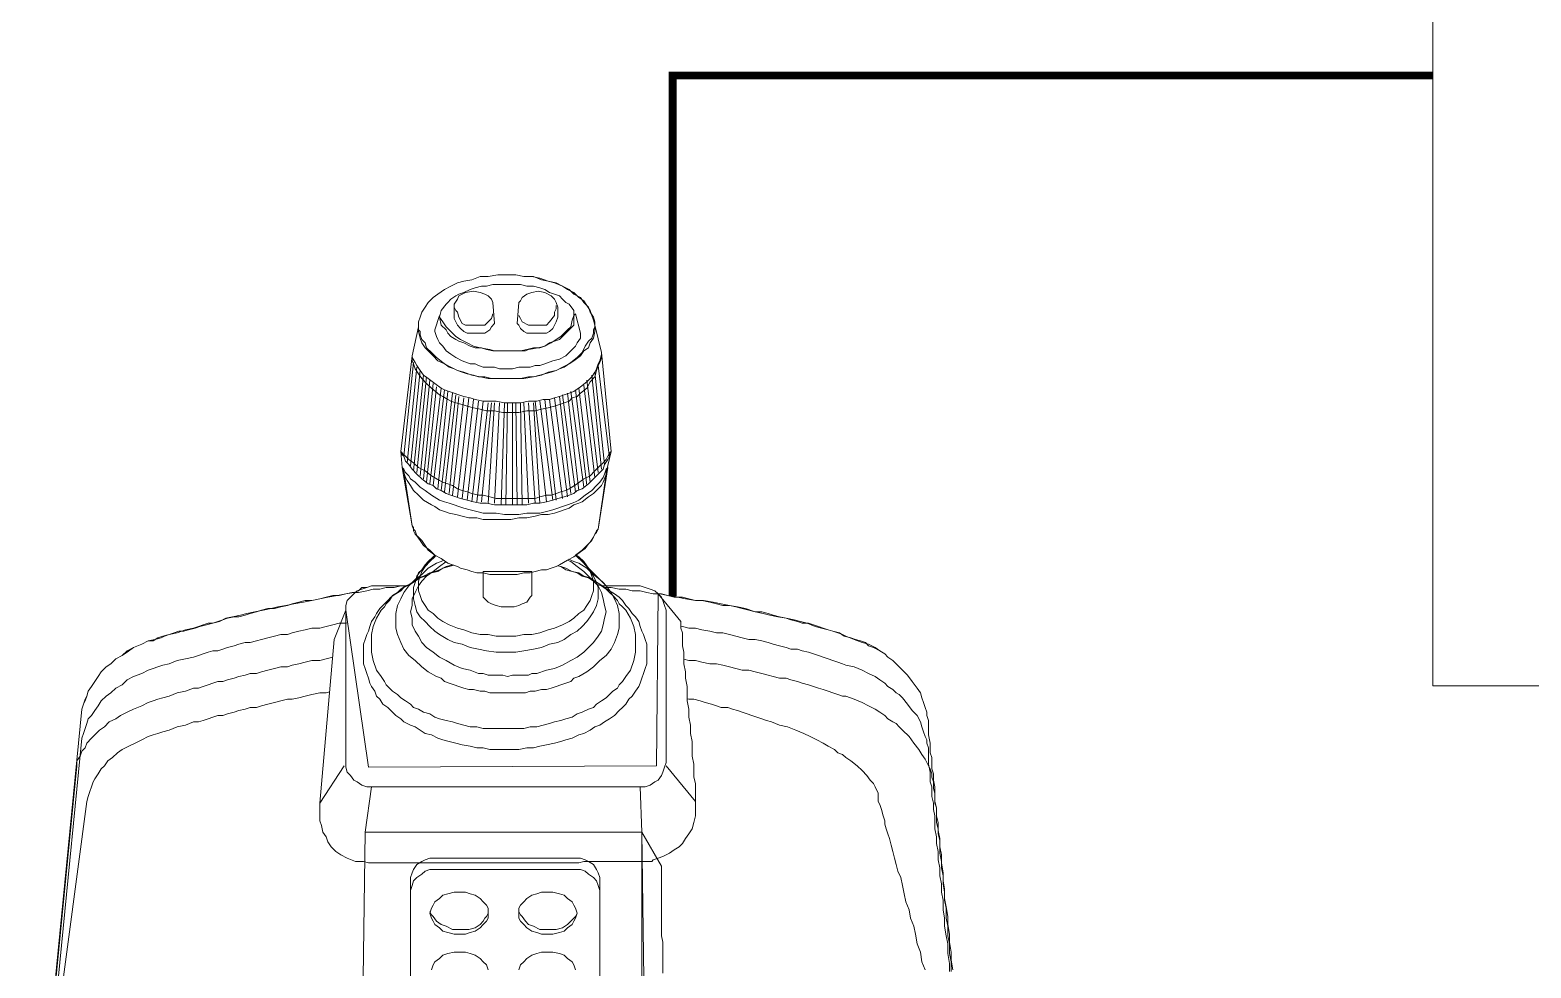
# Model space of a CAD drawing. Header units: millimetres. Extents: x 11706 to 18081, y 7308 to 12674.
# Drawn here: x 16443.6 to 16540.2, y 10621.6 to 10682 of the extents above; entities that cross this region are included whole.
import ezdxf

# ---------------------------------------------------------------- set-up
doc = ezdxf.new("R2010")
doc.units = ezdxf.units.MM
doc.linetypes.add('DASHED', pattern=[19.05, 12.7, -6.35])
doc.layers.get('0').update_dxf_attribs({"lineweight": 0})
doc.layers.add('Cable RS-232', color=134, linetype='DASHED')
doc.layers.add('COMPUTER', color=7, linetype='Continuous', lineweight=0)
doc.layers.add('Devices', color=7, linetype='Continuous', lineweight=0)

# ---------------------------------------------------------------- blocks, each defined once
blk = doc.blocks.new('SPC-2000')
at = {"layer": 'Devices', "lineweight": 0}
for points in [[(2982.69, -1142.39), (2982.48, -1141.14), (2982.48, -1140.09), (2982.27, -1138.84), (2982.27, -1137.8), (2982.06, -1136.55), (2982.06, -1135.51), (2981.85, -1134.26), (2981.64, -1133.22), (2981.64, -1131.97), (2981.44, -1130.93), (2981.44, -1129.89), (2981.23, -1128.64), (2981.23, -1127.59), (2981.02, -1126.55), (2981.02, -1125.51), (2980.81, -1124.47), (2980.81, -1123.43), (2980.6, -1122.59), (2980.6, -1121.55), (2980.39, -1120.72), (2980.39, -1119.68), (2980.39, -1118.84), (2980.19, -1118.01), (2980.19, -1117.18), (2979.98, -1116.55), (2979.98, -1115.72), (2979.98, -1115.09), (2979.77, -1114.47), (2979.77, -1113.84), (2979.77, -1113.22), (2979.56, -1112.18), (2979.56, -1111.55), (2979.56, -1110.93), (2979.56, -1110.51), (2979.56, -1110.51), (2979.56, -1110.3), (2979.35, -1109.68), (2979.35, -1109.26), (2979.14, -1108.64), (2978.94, -1108.01), (2978.73, -1107.39), (2978.52, -1106.76), (2978.1, -1106.14), (2977.48, -1105.3), (2976.85, -1104.47), (2976.23, -1103.84), (2975.81, -1103.43), (2975.39, -1103.01), (2974.98, -1102.59), (2974.35, -1102.18), (2973.94, -1101.76), (2973.31, -1101.34), (2972.48, -1100.93), (2971.85, -1100.72), (2971.44, -1100.3), (2970.81, -1100.09), (2970.19, -1099.89), (2969.56, -1099.68), (2968.73, -1099.47), (2968.1, -1099.05), (2967.27, -1098.84), (2966.64, -1098.64), (2965.81, -1098.43), (2964.98, -1098.22), (2963.94, -1097.8), (2963.1, -1097.59), (2962.27, -1097.39), (2961.23, -1097.18), (2960.19, -1096.97), (2959.14, -1096.76), (2958.31, -1096.55), (2957.27, -1096.34), (2956.02, -1095.93), (2954.98, -1095.72), (2953.94, -1095.51), (2952.89, -1095.3), (2951.85, -1095.09), (2950.6, -1094.89), (2949.56, -1094.89), (2948.31, -1094.68), (2947.27, -1094.47), (2946.02, -1094.26), (2944.98, -1094.05), (2944.77, -1094.05), (2944.77, -1094.05), (2944.77, -1094.05), (2944.35, -1093.64), (2943.73, -1093.43), (2943.1, -1093.22), (2942.48, -1093.01), (2938.1, -1093.01), (2937.69, -1092.59), (2937.27, -1092.18), (2936.64, -1091.55), (2936.23, -1091.14), (2935.81, -1090.72), (2935.19, -1089.89), (2934.56, -1089.47), (2934.14, -1089.05), (2934.98, -1088.43), (2935.6, -1087.8), (2936.02, -1087.39), (2936.44, -1086.76), (2936.64, -1086.34), (2936.85, -1086.14), (2937.06, -1085.72), (2938.1, -1078.64), (2938.1, -1078.43), (2938.73, -1075.72), (2937.48, -1063.01), (2937.48, -1063.01), (2937.48, -1063.01), (2936.64, -1059.47), (2936.64, -1059.47), (2936.44, -1058.84), (2936.23, -1058.22), (2936.02, -1057.59), (2935.6, -1056.97), (2935.19, -1056.34), (2934.56, -1055.93), (2933.94, -1055.3), (2933.1, -1054.89), (2932.48, -1054.47), (2931.44, -1054.05), (2930.6, -1053.84), (2929.56, -1053.43), (2928.52, -1053.22), (2927.48, -1053.22), (2926.44, -1053.01), (2925.19, -1053.01), (2924.14, -1053.01), (2922.89, -1053.22), (2921.85, -1053.22), (2920.81, -1053.64), (2919.77, -1053.84), (2918.94, -1054.05), (2918.1, -1054.47), (2917.27, -1054.89), (2916.44, -1055.51), (2915.81, -1055.93), (2915.19, -1056.55), (2914.77, -1057.18), (2914.35, -1057.8), (2914.14, -1058.43), (2913.94, -1059.05), (2913.94, -1059.68), (2913.1, -1063.43), (2911.64, -1075.72), (2911.85, -1077.8), (2912.06, -1078.22), (2913.1, -1085.3), (2913.31, -1085.72), (2913.52, -1085.93), (2913.73, -1086.55), (2914.14, -1087.18), (2914.56, -1087.8), (2915.39, -1088.43), (2916.02, -1089.05), (2915.6, -1089.47), (2915.19, -1089.89), (2914.77, -1090.3), (2914.35, -1090.93), (2913.94, -1091.34), (2913.73, -1091.97), (2913.1, -1092.59), (2912.48, -1093.01), (2911.64, -1093.01), (2910.81, -1093.01), (2907.89, -1093.01), (2907.27, -1093.22), (2906.64, -1093.22), (2906.23, -1093.64), (2905.6, -1093.84), (2904.56, -1094.05), (2903.52, -1094.26), (2902.27, -1094.47), (2901.23, -1094.68), (2900.19, -1094.89), (2899.14, -1095.09), (2897.89, -1095.3), (2896.85, -1095.51), (2895.81, -1095.72), (2894.98, -1095.93), (2893.94, -1096.14), (2892.89, -1096.34), (2891.85, -1096.55), (2891.02, -1096.76), (2889.98, -1096.97), (2889.14, -1097.18), (2888.31, -1097.59), (2887.48, -1097.8), (2886.64, -1098.01), (2885.81, -1098.22), (2885.19, -1098.43), (2884.35, -1098.64), (2883.73, -1098.84), (2883.1, -1098.84), (2882.48, -1099.05), (2881.85, -1099.26), (2881.23, -1099.47), (2880.81, -1099.68), (2879.98, -1099.89), (2879.14, -1100.09), (2878.31, -1100.51), (2877.27, -1100.93), (2876.44, -1101.34), (2875.81, -1101.97), (2874.98, -1102.39), (2874.35, -1103.01), (2873.73, -1103.43), (2873.1, -1104.05), (2872.69, -1104.68), (2872.27, -1105.3), (2871.85, -1105.93), (2871.44, -1106.55), (2871.23, -1107.18), (2871.02, -1107.59), (2870.81, -1108.22), (2870.6, -1108.84), (2865.39, -1162.18)], [(2936.64, -1059.68), (2936.64, -1060.3), (2936.44, -1061.14), (2936.02, -1061.76), (2935.81, -1062.39), (2935.19, -1062.8), (2934.77, -1063.43), (2933.94, -1064.05), (2933.31, -1064.47), (2932.48, -1064.89), (2931.64, -1065.3), (2930.6, -1065.51), (2929.77, -1065.93), (2928.73, -1066.14), (2927.48, -1066.34), (2926.44, -1066.34), (2925.19, -1066.34), (2924.14, -1066.34), (2922.89, -1066.34), (2921.85, -1066.14), (2920.81, -1065.93), (2919.77, -1065.51), (2918.94, -1065.3), (2918.1, -1064.89), (2917.27, -1064.47), (2916.44, -1064.05), (2915.81, -1063.43), (2915.19, -1062.8), (2914.77, -1062.39), (2914.35, -1061.76), (2914.14, -1061.14), (2913.94, -1060.3), (2913.94, -1059.68), (2913.94, -1059.05), (2914.14, -1058.43), (2914.35, -1057.8), (2914.77, -1057.18), (2915.19, -1056.55), (2915.81, -1055.93), (2916.44, -1055.51), (2917.27, -1054.89), (2918.1, -1054.47), (2918.94, -1054.05), (2919.77, -1053.84), (2920.81, -1053.64), (2921.85, -1053.22), (2922.89, -1053.22), (2924.14, -1053.01), (2925.19, -1053.01), (2926.44, -1053.01), (2927.48, -1053.22), (2928.73, -1053.22), (2929.77, -1053.64), (2930.6, -1053.84), (2931.64, -1054.05), (2932.48, -1054.47), (2933.31, -1054.89), (2933.94, -1055.51), (2934.77, -1055.93), (2935.19, -1056.55), (2935.81, -1057.18), (2936.02, -1057.8), (2936.44, -1058.43), (2936.64, -1059.05), (2936.64, -1059.68)], [(2933.94, -1058.43), (2933.94, -1059.47), (2933.31, -1060.09), (2932.89, -1060.51), (2932.48, -1060.93), (2932.06, -1061.34), (2931.44, -1061.55), (2930.81, -1061.76), (2930.19, -1062.18), (2929.56, -1062.39), (2928.73, -1062.39), (2927.89, -1062.59), (2927.06, -1062.8), (2926.23, -1062.8), (2925.39, -1062.8), (2924.56, -1062.8), (2923.52, -1062.8), (2922.69, -1062.59), (2922.06, -1062.39), (2921.23, -1062.39), (2920.6, -1062.18), (2919.77, -1061.76), (2919.14, -1061.55), (2918.73, -1061.34), (2918.1, -1060.93), (2917.69, -1060.51), (2917.48, -1060.09), (2916.85, -1059.47), (2916.64, -1058.43), (2916.85, -1057.59), (2917.48, -1056.76), (2917.69, -1056.55), (2918.1, -1056.14), (2918.73, -1055.72), (2919.14, -1055.51), (2919.77, -1055.3), (2920.6, -1054.89), (2921.23, -1054.68), (2922.06, -1054.47), (2922.69, -1054.47), (2923.52, -1054.26), (2924.56, -1054.26), (2925.39, -1054.26), (2926.23, -1054.26), (2927.06, -1054.26), (2927.89, -1054.47), (2928.73, -1054.47), (2929.56, -1054.68), (2930.19, -1054.89), (2930.81, -1055.3), (2931.44, -1055.51), (2932.06, -1055.72), (2932.48, -1056.14), (2932.89, -1056.55), (2933.31, -1056.76), (2933.94, -1057.59), (2933.94, -1058.43)], [(2923.52, -1056.55), (2923.73, -1059.26), (2923.73, -1059.26), (2923.31, -1059.68), (2923.1, -1060.09), (2922.48, -1060.51), (2921.85, -1060.51), (2921.02, -1060.51), (2920.19, -1060.51), (2919.77, -1060.3), (2919.35, -1059.89), (2918.94, -1059.47), (2918.73, -1059.05), (2918.52, -1058.64), (2918.52, -1058.01), (2918.52, -1057.39), (2918.52, -1056.76), (2918.94, -1056.14), (2919.14, -1055.72), (2919.98, -1055.3), (2921.02, -1055.09), (2921.85, -1055.3), (2922.48, -1055.51), (2922.89, -1055.72), (2923.31, -1056.14), (2923.52, -1056.55)], [(2926.85, -1056.55), (2926.64, -1059.26), (2926.85, -1059.47), (2927.06, -1059.89), (2927.48, -1060.3), (2927.89, -1060.51), (2928.73, -1060.51), (2929.56, -1060.51), (2930.39, -1060.51), (2930.81, -1060.3), (2931.23, -1059.89), (2931.44, -1059.47), (2931.64, -1059.05), (2931.85, -1058.43), (2931.85, -1057.8), (2931.85, -1057.18), (2931.64, -1056.55), (2931.44, -1056.14), (2931.02, -1055.72), (2930.19, -1055.3), (2929.35, -1055.09), (2928.52, -1055.3), (2927.89, -1055.51), (2927.27, -1055.93), (2927.06, -1056.34), (2926.85, -1056.55)], [(2916.64, -1058.22), (2916.02, -1060.09), (2916.02, -1060.3), (2916.23, -1060.93), (2916.44, -1061.34), (2916.64, -1061.76), (2917.06, -1062.18), (2917.48, -1062.8), (2918.1, -1063.22), (2918.73, -1063.64), (2919.56, -1064.05), (2920.6, -1064.47), (2921.23, -1064.47), (2921.64, -1064.68), (2922.27, -1064.89), (2922.89, -1064.89), (2923.73, -1064.89), (2924.35, -1065.09), (2925.19, -1065.09), (2926.02, -1065.09), (2926.85, -1064.89), (2927.69, -1064.89), (2928.31, -1064.89), (2928.94, -1064.68), (2929.56, -1064.68), (2930.19, -1064.47), (2931.23, -1064.05), (2932.06, -1063.84), (2932.89, -1063.43), (2933.31, -1063.01), (2933.73, -1062.59), (2934.14, -1062.18), (2934.35, -1061.76), (2934.77, -1061.14), (2934.77, -1060.72), (2934.77, -1060.51), (2934.14, -1058.01), (2933.94, -1058.22), (2933.73, -1058.84), (2933.52, -1059.68), (2933.1, -1060.09), (2932.69, -1060.51), (2932.27, -1060.93), (2931.64, -1061.34), (2931.02, -1061.76), (2930.19, -1062.18), (2929.35, -1062.39), (2928.1, -1062.59), (2927.69, -1062.8), (2927.06, -1062.8), (2926.23, -1062.8), (2925.6, -1062.8), (2924.98, -1062.8), (2924.35, -1062.8), (2923.73, -1062.8), (2923.1, -1062.59), (2921.85, -1062.39), (2921.02, -1062.18), (2920.19, -1061.76), (2919.35, -1061.34), (2918.73, -1060.93), (2918.31, -1060.51), (2917.89, -1060.09), (2917.48, -1059.68), (2917.06, -1059.05), (2916.64, -1058.43), (2916.64, -1058.22)], [(2918.52, -1057.18), (2918.73, -1057.59), (2918.94, -1057.8), (2919.14, -1058.43), (2919.56, -1059.26), (2919.98, -1059.47), (2920.6, -1059.47), (2921.64, -1059.47), (2922.48, -1059.47), (2923.1, -1058.84), (2923.31, -1058.64), (2923.52, -1058.01)], [(2931.64, -1056.97), (2931.64, -1057.39), (2931.44, -1057.8), (2931.44, -1058.22), (2930.81, -1059.05), (2930.39, -1059.47), (2929.98, -1059.47), (2928.94, -1059.47), (2928.1, -1059.47), (2927.27, -1059.05), (2927.06, -1058.64), (2926.85, -1058.22)], [(2913.94, -1059.68), (2913.1, -1063.43), (2913.1, -1063.64), (2913.1, -1064.05), (2913.31, -1064.47), (2913.52, -1065.09), (2913.94, -1065.72), (2914.35, -1066.34), (2914.98, -1066.97), (2915.6, -1067.59), (2916.64, -1068.43), (2917.06, -1068.64), (2917.69, -1069.05), (2918.1, -1069.26), (2918.73, -1069.47), (2919.56, -1069.68), (2920.19, -1069.89), (2921.02, -1070.09), (2921.85, -1070.3), (2922.69, -1070.51), (2923.73, -1070.51), (2924.77, -1070.72), (2925.81, -1070.72), (2926.85, -1070.72), (2927.89, -1070.51), (2928.94, -1070.51), (2929.77, -1070.3), (2930.6, -1070.09), (2931.44, -1069.89), (2932.06, -1069.68), (2932.69, -1069.47), (2933.31, -1069.26), (2933.73, -1068.84), (2934.35, -1068.64), (2934.77, -1068.22), (2935.6, -1067.59), (2936.02, -1066.76), (2936.64, -1066.14), (2936.85, -1065.3), (2937.06, -1064.68), (2937.27, -1064.26), (2937.48, -1063.64), (2937.48, -1063.22), (2937.48, -1063.01), (2936.64, -1059.47), (2936.64, -1059.68), (2936.44, -1060.09), (2936.44, -1060.51), (2936.23, -1061.14), (2935.81, -1061.55), (2935.39, -1062.18), (2934.98, -1063.01), (2934.35, -1063.64), (2933.52, -1064.26), (2932.69, -1064.89), (2932.06, -1065.09), (2931.64, -1065.3), (2931.02, -1065.51), (2930.19, -1065.72), (2929.56, -1065.93), (2928.73, -1066.14), (2928.1, -1066.14), (2927.06, -1066.34), (2926.23, -1066.34), (2925.19, -1066.34), (2924.35, -1066.34), (2923.31, -1066.34), (2922.48, -1066.14), (2921.64, -1066.14), (2921.02, -1065.93), (2920.19, -1065.72), (2919.56, -1065.51), (2918.94, -1065.3), (2918.52, -1065.09), (2917.89, -1064.89), (2917.06, -1064.26), (2916.23, -1063.64), (2915.6, -1063.01), (2914.98, -1062.39), (2914.77, -1061.76), (2914.35, -1061.34), (2914.14, -1060.72), (2914.14, -1060.3), (2913.94, -1060.09), (2913.94, -1059.68)], [(2913.1, -1063.43), (2911.64, -1075.72), (2911.85, -1076.14), (2912.06, -1076.34), (2912.27, -1076.97), (2912.69, -1077.39), (2913.1, -1078.01), (2913.73, -1078.64), (2914.35, -1079.26), (2915.19, -1079.89), (2915.81, -1080.09), (2916.23, -1080.51), (2916.85, -1080.72), (2917.48, -1081.14), (2918.1, -1081.34), (2918.73, -1081.55), (2919.35, -1081.76), (2920.19, -1081.97), (2921.02, -1082.18), (2921.85, -1082.39), (2922.69, -1082.39), (2923.73, -1082.59), (2924.77, -1082.59), (2925.81, -1082.59), (2926.85, -1082.59), (2927.89, -1082.59), (2928.73, -1082.39), (2929.56, -1082.39), (2930.39, -1082.18), (2931.23, -1081.97), (2931.85, -1081.76), (2932.69, -1081.55), (2933.31, -1081.34), (2933.94, -1081.14), (2934.35, -1080.72), (2934.98, -1080.51), (2935.81, -1079.89), (2936.44, -1079.26), (2937.06, -1078.64), (2937.69, -1078.01), (2937.89, -1077.39), (2938.31, -1076.76), (2938.52, -1076.34), (2938.52, -1075.93), (2938.73, -1075.72), (2937.48, -1063.01), (2937.48, -1063.22), (2937.27, -1064.05), (2937.06, -1064.47), (2936.85, -1065.09), (2936.64, -1065.51), (2936.23, -1066.14), (2935.6, -1066.76), (2934.77, -1067.39), (2933.94, -1068.01), (2933.31, -1068.22), (2932.69, -1068.43), (2932.06, -1068.64), (2931.44, -1068.84), (2930.81, -1069.05), (2929.98, -1069.05), (2929.14, -1069.26), (2928.1, -1069.26), (2927.06, -1069.47), (2926.02, -1069.47), (2924.98, -1069.47), (2923.94, -1069.26), (2923.1, -1069.26), (2922.27, -1069.26), (2921.23, -1069.05), (2920.6, -1068.84), (2919.77, -1068.64), (2919.14, -1068.43), (2918.52, -1068.22), (2917.89, -1068.01), (2917.27, -1067.8), (2916.85, -1067.59), (2916.02, -1066.97), (2915.19, -1066.34), (2914.56, -1065.93), (2914.14, -1065.3), (2913.73, -1064.68), (2913.52, -1064.26), (2913.1, -1063.64), (2913.1, -1063.43)], [(2913.31, -1064.26), (2912.06, -1076.34)], [(2913.73, -1064.89), (2912.48, -1077.18)], [(2914.14, -1065.3), (2912.89, -1077.59)], [(2914.56, -1065.93), (2913.31, -1078.22)], [(2914.98, -1066.14), (2913.73, -1078.43)], [(2936.23, -1065.93), (2937.48, -1078.01)], [(2936.64, -1065.51), (2937.89, -1077.39)], [(2937.06, -1064.68), (2938.52, -1076.55)], [(2915.39, -1066.55), (2914.14, -1078.84)], [(2915.81, -1066.97), (2914.56, -1079.26)], [(2916.23, -1067.39), (2914.98, -1079.68)], [(2916.85, -1067.59), (2915.39, -1079.89)], [(2917.27, -1067.8), (2915.81, -1080.09)], [(2917.69, -1068.01), (2916.44, -1080.51)], [(2933.52, -1068.01), (2935.19, -1080.3)], [(2934.14, -1067.8), (2935.6, -1080.09)], [(2934.56, -1067.59), (2936.02, -1079.68)], [(2935.19, -1067.18), (2936.64, -1079.05)], [(2935.6, -1066.55), (2937.06, -1078.43)], [(2918.31, -1068.22), (2916.85, -1080.72)], [(2918.73, -1068.43), (2917.27, -1080.93)], [(2919.14, -1068.64), (2917.89, -1081.14)], [(2919.77, -1068.84), (2918.31, -1081.34)], [(2920.39, -1068.84), (2918.94, -1081.55)], [(2921.02, -1069.05), (2919.56, -1081.76)], [(2921.64, -1069.26), (2920.19, -1081.97)], [(2922.27, -1069.26), (2920.81, -1082.18)], [(2922.89, -1069.47), (2921.44, -1082.18)], [(2923.31, -1069.47), (2922.06, -1082.18)], [(2923.73, -1069.47), (2922.89, -1082.39)], [(2924.35, -1069.47), (2923.73, -1082.39)], [(2924.98, -1069.47), (2924.56, -1082.59)], [(2925.39, -1069.47), (2925.19, -1082.59)], [(2926.02, -1069.47), (2926.02, -1082.59)], [(2926.44, -1069.47), (2926.64, -1082.59)], [(2927.06, -1069.47), (2927.27, -1082.59)], [(2927.48, -1069.47), (2928.1, -1082.39)], [(2928.1, -1069.47), (2928.94, -1082.39)], [(2928.73, -1069.47), (2929.56, -1082.39)], [(2928.94, -1069.26), (2930.39, -1082.18)], [(2929.56, -1069.26), (2931.23, -1081.97)], [(2930.19, -1069.05), (2931.64, -1081.97)], [(2930.81, -1069.05), (2932.48, -1081.76)], [(2931.44, -1068.84), (2933.1, -1081.55)], [(2932.06, -1068.64), (2933.52, -1081.14)], [(2932.48, -1068.43), (2934.14, -1080.93)], [(2933.1, -1068.22), (2934.56, -1080.72)], [(2911.64, -1075.72), (2911.85, -1077.8), (2912.06, -1078.22), (2912.06, -1078.43), (2912.27, -1079.05), (2912.48, -1079.47), (2912.89, -1080.09), (2913.31, -1080.72), (2913.94, -1081.34), (2914.56, -1081.97), (2915.6, -1082.59), (2916.02, -1082.8), (2916.64, -1083.22), (2917.27, -1083.43), (2917.89, -1083.64), (2918.73, -1083.84), (2919.56, -1084.05), (2920.39, -1084.26), (2921.44, -1084.26), (2922.27, -1084.47), (2923.31, -1084.47), (2924.56, -1084.47), (2925.19, -1084.47), (2925.81, -1084.47), (2926.85, -1084.26), (2927.89, -1084.26), (2928.94, -1084.05), (2929.77, -1083.84), (2930.6, -1083.84), (2931.44, -1083.64), (2932.06, -1083.43), (2932.69, -1083.22), (2933.31, -1083.01), (2933.94, -1082.59), (2934.56, -1082.39), (2934.98, -1082.18), (2935.81, -1081.55), (2936.44, -1081.14), (2937.06, -1080.51), (2937.48, -1080.09), (2937.69, -1079.68), (2937.89, -1079.26), (2938.1, -1078.64), (2938.1, -1078.43), (2938.73, -1075.72), (2938.52, -1075.93), (2938.31, -1076.34), (2938.1, -1076.76), (2937.69, -1077.18), (2937.27, -1077.59), (2936.64, -1078.22), (2936.02, -1078.84), (2935.19, -1079.26), (2934.35, -1079.89), (2933.31, -1080.51), (2932.89, -1080.72), (2932.27, -1080.93), (2931.64, -1081.14), (2931.02, -1081.34), (2930.39, -1081.34), (2929.56, -1081.55), (2928.94, -1081.76), (2928.1, -1081.76), (2927.27, -1081.76), (2926.44, -1081.76), (2925.6, -1081.76), (2924.77, -1081.76), (2923.94, -1081.76), (2923.1, -1081.55), (2922.27, -1081.34), (2921.64, -1081.34), (2920.81, -1081.14), (2920.19, -1080.93), (2919.56, -1080.72), (2918.94, -1080.51), (2918.31, -1080.09), (2917.69, -1079.89), (2917.06, -1079.68), (2916.64, -1079.47), (2915.6, -1078.84), (2914.77, -1078.22), (2913.94, -1077.8), (2913.31, -1077.18), (2912.69, -1076.76), (2912.27, -1076.34), (2912.06, -1076.14), (2911.64, -1075.72)], [(2911.85, -1077.8), (2913.1, -1085.3), (2913.31, -1085.51), (2913.31, -1085.93), (2913.52, -1086.34), (2913.94, -1086.76), (2914.35, -1087.18), (2914.77, -1087.8), (2915.19, -1088.43), (2916.02, -1089.05), (2916.85, -1089.47), (2917.69, -1090.09), (2918.31, -1090.3), (2918.94, -1090.51), (2919.35, -1090.72), (2920.19, -1090.93), (2920.81, -1091.14), (2921.44, -1091.34), (2922.27, -1091.34), (2923.1, -1091.55), (2923.94, -1091.55), (2924.77, -1091.55), (2925.81, -1091.55), (2926.64, -1091.55), (2927.48, -1091.34), (2928.31, -1091.34), (2928.94, -1091.14), (2929.77, -1090.93), (2930.39, -1090.93), (2931.02, -1090.72), (2931.64, -1090.51), (2932.06, -1090.3), (2933.1, -1089.68), (2933.94, -1089.26), (2934.77, -1088.64), (2935.39, -1088.22), (2935.81, -1087.59), (2936.23, -1087.18), (2936.44, -1086.76), (2936.85, -1085.93), (2937.06, -1085.72), (2938.31, -1077.8), (2938.1, -1078.01), (2937.89, -1078.64), (2937.69, -1079.05), (2937.27, -1079.68), (2936.85, -1080.09), (2936.23, -1080.72), (2935.39, -1081.34), (2934.56, -1081.97), (2934.14, -1082.18), (2933.73, -1082.39), (2933.1, -1082.59), (2932.48, -1082.8), (2931.85, -1083.01), (2931.23, -1083.22), (2930.39, -1083.43), (2929.56, -1083.64), (2928.73, -1083.64), (2927.89, -1083.64), (2926.85, -1083.84), (2926.02, -1083.84), (2924.98, -1083.84), (2923.94, -1083.64), (2923.1, -1083.64), (2922.27, -1083.64), (2921.44, -1083.43), (2920.6, -1083.22), (2919.77, -1083.01), (2919.14, -1082.8), (2918.52, -1082.59), (2917.89, -1082.39), (2917.27, -1082.18), (2916.64, -1081.97), (2915.6, -1081.34), (2914.77, -1080.72), (2914.14, -1080.3), (2913.52, -1079.68), (2912.89, -1079.26), (2912.69, -1078.84), (2912.27, -1078.43), (2912.06, -1078.01), (2911.85, -1077.8)], [(2937.06, -1094.05), (2937.06, -1094.68), (2936.85, -1095.51), (2936.44, -1096.34), (2936.02, -1096.97), (2935.6, -1097.59), (2934.98, -1098.22), (2934.35, -1098.84), (2933.52, -1099.26), (2932.69, -1099.89), (2931.85, -1100.3), (2930.81, -1100.51), (2929.77, -1100.93), (2928.73, -1101.14), (2927.48, -1101.34), (2926.44, -1101.55), (2925.19, -1101.55), (2923.94, -1101.55), (2922.69, -1101.34), (2921.64, -1101.14), (2920.6, -1100.93), (2919.56, -1100.51), (2918.52, -1100.3), (2917.69, -1099.89), (2916.64, -1099.26), (2916.02, -1098.84), (2915.39, -1098.22), (2914.77, -1097.59), (2914.14, -1096.97), (2913.73, -1096.34), (2913.52, -1095.51), (2913.31, -1094.68), (2913.31, -1094.05), (2913.31, -1093.22), (2913.52, -1092.59), (2913.73, -1091.76), (2914.14, -1091.14), (2914.77, -1090.51), (2915.39, -1089.89), (2916.02, -1089.26), (2916.16, -1089.12)], [(2936.44, -1093.01), (2936.44, -1093.64), (2936.23, -1094.26), (2936.02, -1094.89), (2935.6, -1095.51), (2935.19, -1096.14), (2934.56, -1096.55), (2933.94, -1097.18), (2933.31, -1097.59), (2932.48, -1098.01), (2931.44, -1098.43), (2930.6, -1098.64), (2929.56, -1099.05), (2928.52, -1099.26), (2927.48, -1099.26), (2926.44, -1099.47), (2925.19, -1099.47), (2923.94, -1099.47), (2922.89, -1099.26), (2921.85, -1099.26), (2920.81, -1099.05), (2919.77, -1098.64), (2918.94, -1098.43), (2917.89, -1098.01), (2917.06, -1097.59), (2916.44, -1097.18), (2915.81, -1096.55), (2915.19, -1096.14), (2914.77, -1095.51), (2914.35, -1094.89), (2914.14, -1094.26), (2913.94, -1093.64), (2913.94, -1093.01), (2913.94, -1092.39), (2914.14, -1091.76), (2914.35, -1091.14), (2914.77, -1090.51), (2915.19, -1089.89), (2915.81, -1089.26), (2916.08, -1089.08)], [(2934.14, -1089.1), (2934.35, -1089.26), (2934.98, -1089.89), (2935.6, -1090.51), (2936.02, -1091.14), (2936.44, -1091.76), (2936.85, -1092.59), (2937.06, -1093.22), (2937.06, -1094.05)], [(2934.23, -1089.04), (2934.56, -1089.26), (2935.19, -1089.89), (2935.6, -1090.51), (2936.02, -1091.14), (2936.23, -1091.76), (2936.44, -1092.39), (2936.44, -1093.01)], [(2943.31, -1101.76), (2943.31, -1102.39), (2943.31, -1103.01), (2943.1, -1103.64), (2942.89, -1104.26), (2942.69, -1104.89), (2942.48, -1105.51), (2942.27, -1105.93), (2941.85, -1106.55), (2941.44, -1107.18), (2941.02, -1107.59), (2940.6, -1108.22), (2940.19, -1108.64), (2939.77, -1109.05), (2939.14, -1109.68), (2938.52, -1110.09), (2937.89, -1110.51), (2937.27, -1110.93), (2936.64, -1111.14), (2936.02, -1111.55), (2935.19, -1111.97), (2934.56, -1112.18), (2933.73, -1112.59), (2932.89, -1112.8), (2932.27, -1113.01), (2931.44, -1113.22), (2930.39, -1113.43), (2929.56, -1113.64), (2928.73, -1113.84), (2927.89, -1113.84), (2926.85, -1114.05), (2926.02, -1114.05), (2924.98, -1114.05), (2924.14, -1114.05), (2923.1, -1114.05), (2922.27, -1113.84), (2921.44, -1113.84), (2920.6, -1113.64), (2919.56, -1113.43), (2918.73, -1113.22), (2917.89, -1113.01), (2917.06, -1112.8), (2916.44, -1112.59), (2915.6, -1112.18), (2914.77, -1111.97), (2914.14, -1111.55), (2913.52, -1111.14), (2912.89, -1110.93), (2912.06, -1110.51), (2911.64, -1110.09), (2911.02, -1109.68), (2910.39, -1109.05), (2909.98, -1108.64), (2909.35, -1108.22), (2908.94, -1107.59), (2908.52, -1107.18), (2908.31, -1106.55), (2907.89, -1105.93), (2907.69, -1105.51), (2907.48, -1104.89), (2907.27, -1104.26), (2907.06, -1103.64), (2906.85, -1103.01), (2906.85, -1102.39), (2906.85, -1101.76), (2906.85, -1101.14), (2906.85, -1100.51), (2907.06, -1099.89), (2907.27, -1099.26), (2907.48, -1098.84), (2907.69, -1098.22), (2907.89, -1097.59), (2908.31, -1096.97), (2908.52, -1096.55), (2908.94, -1095.93), (2909.35, -1095.51), (2909.98, -1094.89), (2910.39, -1094.47), (2911.02, -1094.05), (2911.64, -1093.64), (2912.06, -1093.22), (2912.89, -1092.8), (2913.52, -1092.39), (2914.14, -1091.97), (2914.77, -1091.76), (2915.6, -1091.34), (2916.44, -1091.14), (2917.06, -1090.72), (2917.89, -1090.51), (2918.49, -1090.36)], [(2941.85, -1100.51), (2941.85, -1101.55), (2941.64, -1102.59), (2941.23, -1103.84), (2940.6, -1104.68), (2940.19, -1105.3), (2939.77, -1105.72), (2939.56, -1106.14), (2938.94, -1106.55), (2938.52, -1106.97), (2938.1, -1107.39), (2937.48, -1107.8), (2936.85, -1108.22), (2936.44, -1108.64), (2935.81, -1108.84), (2934.98, -1109.26), (2934.35, -1109.47), (2933.73, -1109.89), (2932.89, -1110.09), (2932.27, -1110.3), (2931.44, -1110.51), (2930.81, -1110.72), (2929.98, -1110.93), (2929.14, -1111.14), (2928.31, -1111.14), (2927.48, -1111.34), (2926.64, -1111.34), (2925.81, -1111.34), (2924.77, -1111.34), (2923.94, -1111.34), (2923.1, -1111.34), (2922.27, -1111.34), (2921.44, -1111.14), (2920.6, -1111.14), (2919.77, -1110.93), (2918.94, -1110.72), (2918.31, -1110.51), (2917.48, -1110.3), (2916.64, -1110.09), (2916.02, -1109.89), (2915.39, -1109.47), (2914.56, -1109.26), (2913.94, -1108.84), (2913.31, -1108.64), (2912.89, -1108.22), (2912.27, -1107.8), (2911.64, -1107.39), (2911.23, -1106.97), (2910.6, -1106.55), (2910.19, -1106.14), (2909.77, -1105.72), (2909.56, -1105.3), (2909.14, -1104.68), (2908.52, -1103.84), (2908.1, -1102.59), (2907.89, -1101.55), (2907.89, -1100.51), (2907.89, -1099.26), (2908.1, -1098.22), (2908.52, -1097.18), (2909.14, -1096.14), (2909.56, -1095.72), (2909.77, -1095.3), (2910.19, -1094.89), (2910.6, -1094.26), (2911.23, -1093.84), (2911.64, -1093.43), (2912.27, -1093.01), (2912.89, -1092.8), (2913.31, -1092.39), (2913.94, -1091.97), (2914.56, -1091.76), (2915.39, -1091.34), (2916.02, -1091.14), (2916.64, -1090.93), (2917.48, -1090.51), (2918.31, -1090.3)], [(2939.77, -1097.39), (2939.77, -1098.43), (2939.56, -1099.26), (2939.14, -1100.3), (2938.73, -1101.14), (2938.1, -1101.97), (2937.27, -1102.59), (2936.44, -1103.43), (2935.6, -1104.05), (2934.56, -1104.68), (2933.94, -1104.89), (2933.52, -1105.3), (2932.89, -1105.51), (2932.27, -1105.72), (2931.64, -1105.93), (2931.02, -1106.14), (2930.39, -1106.34), (2929.77, -1106.34), (2928.94, -1106.55), (2928.31, -1106.55), (2927.69, -1106.76), (2926.85, -1106.76), (2926.23, -1106.76), (2925.39, -1106.76), (2924.56, -1106.76), (2923.94, -1106.76), (2923.1, -1106.76), (2922.48, -1106.55), (2921.85, -1106.55), (2921.02, -1106.34), (2920.39, -1106.34), (2919.77, -1106.14), (2919.14, -1105.93), (2918.52, -1105.72), (2917.89, -1105.51), (2917.27, -1105.3), (2916.85, -1104.89), (2916.23, -1104.68), (2915.19, -1104.05), (2914.35, -1103.43), (2913.52, -1102.59), (2912.69, -1101.97), (2912.06, -1101.14), (2911.64, -1100.3), (2911.23, -1099.26), (2911.02, -1098.43), (2911.02, -1097.39), (2911.02, -1096.55), (2911.23, -1095.51), (2911.64, -1094.68), (2912.06, -1093.84), (2912.69, -1093.01), (2913.52, -1092.18), (2914.35, -1091.55), (2915.19, -1090.72), (2916.23, -1090.09), (2916.85, -1089.89), (2917.19, -1089.72)], [(2938.1, -1096.34), (2937.89, -1097.18), (2937.69, -1098.01), (2937.48, -1098.84), (2937.06, -1099.47), (2936.44, -1100.3), (2935.81, -1100.93), (2935.19, -1101.55), (2934.35, -1102.18), (2933.52, -1102.59), (2932.48, -1103.22), (2931.44, -1103.64), (2930.39, -1103.84), (2929.14, -1104.26), (2928.52, -1104.26), (2928.1, -1104.47), (2927.48, -1104.47), (2926.85, -1104.47), (2926.02, -1104.47), (2925.39, -1104.68), (2924.77, -1104.47), (2924.14, -1104.47), (2923.52, -1104.47), (2922.89, -1104.47), (2922.27, -1104.26), (2921.64, -1104.26), (2920.6, -1103.84), (2919.56, -1103.64), (2918.52, -1103.22), (2917.48, -1102.59), (2916.64, -1102.18), (2915.81, -1101.55), (2914.98, -1100.93), (2914.35, -1100.3), (2913.94, -1099.47), (2913.52, -1098.84), (2913.1, -1098.01), (2913.1, -1097.18), (2912.89, -1096.34), (2913.1, -1095.51), (2913.1, -1094.68), (2913.52, -1093.84), (2913.94, -1093.01), (2914.35, -1092.39), (2914.98, -1091.76), (2915.81, -1091.14), (2916.64, -1090.51), (2917.44, -1089.91)], [(2922.27, -1091.14), (2922.27, -1094.26), (2922.27, -1094.47), (2922.89, -1095.09), (2923.31, -1095.3), (2923.94, -1095.51), (2924.56, -1095.72), (2925.39, -1095.72), (2926.23, -1095.72), (2926.85, -1095.51), (2927.27, -1095.3), (2927.89, -1095.09), (2928.31, -1094.47), (2928.52, -1094.26), (2928.52, -1091.14), (2922.27, -1091.14)], [(2931.85, -1090.41), (2932.27, -1090.51), (2932.89, -1090.72), (2933.73, -1091.14), (2934.56, -1091.34), (2935.19, -1091.76), (2936.02, -1091.97), (2936.64, -1092.39), (2937.27, -1092.8), (2937.89, -1093.22), (2938.52, -1093.64), (2939.14, -1094.05), (2939.77, -1094.47), (2940.19, -1094.89), (2940.6, -1095.51), (2941.02, -1095.93), (2941.44, -1096.55), (2941.85, -1096.97), (2942.27, -1097.59), (2942.48, -1098.22), (2942.69, -1098.84), (2942.89, -1099.26), (2943.1, -1099.89), (2943.31, -1100.51), (2943.31, -1101.14), (2943.31, -1101.76)], [(2931.85, -1090.41), (2932.27, -1090.51), (2932.89, -1090.93), (2933.73, -1091.14), (2934.35, -1091.34), (2934.98, -1091.76), (2935.81, -1091.97), (2936.44, -1092.39), (2936.85, -1092.8), (2937.48, -1093.01), (2938.1, -1093.43), (2938.52, -1093.84), (2938.94, -1094.26), (2939.56, -1094.89), (2939.77, -1095.3), (2940.19, -1095.72), (2940.6, -1096.14), (2941.23, -1097.18), (2941.64, -1098.22), (2941.85, -1099.26), (2941.85, -1100.51)], [(2933.06, -1089.7), (2933.52, -1089.89), (2934.35, -1090.51), (2935.19, -1091.14), (2935.81, -1091.76), (2936.44, -1092.39), (2937.06, -1093.01), (2937.48, -1093.84), (2937.69, -1094.68), (2937.89, -1095.51), (2938.1, -1096.34)], [(2933.27, -1089.59), (2933.52, -1089.68), (2933.94, -1089.89), (2934.56, -1090.09), (2935.6, -1090.72), (2936.44, -1091.55), (2937.27, -1092.18), (2938.1, -1093.01), (2938.73, -1093.84), (2939.14, -1094.68), (2939.56, -1095.51), (2939.77, -1096.55), (2939.77, -1097.39)], [(2870.6, -1108.84), (2865.39, -1162.18)], [(2982.69, -1142.39), (2982.48, -1141.14), (2982.48, -1140.09), (2982.27, -1138.84), (2982.27, -1137.8), (2982.06, -1136.55), (2982.06, -1135.51), (2981.85, -1134.26), (2981.64, -1133.22), (2981.64, -1131.97), (2981.44, -1130.93), (2981.44, -1129.89), (2981.23, -1128.64), (2981.23, -1127.59), (2981.02, -1126.55), (2981.02, -1125.51), (2980.81, -1124.47), (2980.81, -1123.43), (2980.6, -1122.59), (2980.6, -1121.55), (2980.39, -1120.72), (2980.39, -1119.68), (2980.39, -1118.84), (2980.19, -1118.01), (2980.19, -1117.18), (2979.98, -1116.55), (2979.98, -1115.72), (2979.98, -1115.09), (2979.77, -1114.47), (2979.77, -1113.84), (2979.77, -1113.22), (2979.56, -1112.18), (2979.56, -1111.55), (2979.56, -1110.93), (2979.56, -1110.51), (2979.56, -1110.51), (2979.56, -1110.3), (2979.35, -1109.68), (2979.35, -1109.26), (2979.14, -1108.64), (2978.94, -1108.01), (2978.73, -1107.39), (2978.52, -1106.76), (2978.1, -1106.14), (2977.48, -1105.3), (2976.85, -1104.47), (2976.23, -1103.84), (2975.81, -1103.43), (2975.39, -1103.01), (2974.98, -1102.59), (2974.35, -1102.18), (2973.94, -1101.76), (2973.31, -1101.34), (2972.69, -1100.93), (2971.85, -1100.51), (2971.02, -1100.3), (2969.98, -1099.89), (2968.94, -1099.47), (2968.52, -1099.26), (2967.89, -1099.05), (2967.27, -1098.84), (2966.64, -1098.64), (2966.02, -1098.43), (2965.39, -1098.22), (2964.77, -1098.01), (2964.14, -1097.8), (2963.31, -1097.8), (2962.69, -1097.59), (2961.85, -1097.39), (2961.23, -1097.18), (2960.39, -1096.97), (2959.56, -1096.76), (2958.94, -1096.55), (2958.1, -1096.34), (2957.27, -1096.34), (2956.44, -1096.14), (2955.6, -1095.93), (2954.77, -1095.72), (2953.94, -1095.51), (2953.1, -1095.51), (2952.27, -1095.3), (2951.44, -1095.09), (2950.39, -1094.89), (2949.56, -1094.89), (2948.73, -1094.68), (2947.89, -1094.47), (2946.85, -1094.47), (2946.02, -1094.26), (2945.19, -1094.05), (2944.14, -1094.05), (2943.31, -1093.84), (2942.48, -1093.64), (2941.44, -1093.64), (2940.6, -1093.43), (2939.77, -1093.43), (2938.73, -1093.22), (2937.89, -1093.22), (2937.73, -1093.18)], [(2912.27, -1093.01), (2911.64, -1093.01), (2910.81, -1093.22), (2909.77, -1093.22), (2908.94, -1093.43), (2908.1, -1093.43), (2907.27, -1093.64), (2906.23, -1093.84), (2905.39, -1093.84), (2904.56, -1094.05), (2903.73, -1094.26), (2902.89, -1094.26), (2902.06, -1094.47), (2901.23, -1094.68), (2900.19, -1094.89), (2899.35, -1094.89), (2898.52, -1095.09), (2897.69, -1095.3), (2897.06, -1095.51), (2896.23, -1095.72), (2895.39, -1095.93), (2894.56, -1095.93), (2893.73, -1096.14), (2893.1, -1096.34), (2892.27, -1096.55), (2891.64, -1096.76), (2890.81, -1096.97), (2890.19, -1096.97), (2889.35, -1097.18), (2888.73, -1097.39), (2888.1, -1097.59), (2887.48, -1097.8), (2886.85, -1097.8), (2886.23, -1098.01), (2885.6, -1098.22), (2884.98, -1098.43), (2883.94, -1098.64), (2882.89, -1099.05), (2881.85, -1099.26), (2881.02, -1099.47), (2880.39, -1099.68), (2879.77, -1100.09), (2879.14, -1100.09), (2878.31, -1100.51), (2877.27, -1100.93), (2876.44, -1101.55), (2875.81, -1101.97), (2874.98, -1102.39), (2874.35, -1103.01), (2873.73, -1103.43), (2873.1, -1104.05), (2872.69, -1104.68), (2872.27, -1105.3), (2871.85, -1105.93), (2871.44, -1106.55), (2871.23, -1107.18), (2871.02, -1107.8), (2870.81, -1108.22), (2870.6, -1108.84)], [(2945.81, -1115.72), (2945.6, -1116.34), (2945.39, -1116.97), (2945.19, -1117.39), (2944.77, -1118.01), (2944.35, -1118.22), (2943.73, -1118.64), (2943.1, -1118.84), (2942.48, -1118.84), (2907.89, -1118.84), (2907.27, -1118.84), (2906.64, -1118.64), (2906.02, -1118.22), (2905.6, -1118.01), (2905.19, -1117.39), (2904.77, -1116.97), (2904.56, -1116.34), (2904.56, -1115.72), (2904.56, -1096.14), (2904.56, -1095.51), (2904.77, -1094.89), (2905.19, -1094.47), (2905.6, -1094.05), (2906.02, -1093.64), (2906.64, -1093.43), (2907.27, -1093.22), (2907.89, -1093.01), (2912.27, -1093.01)], [(2937.48, -1093.01), (2942.48, -1093.01), (2943.1, -1093.22), (2943.73, -1093.43), (2944.35, -1093.64), (2944.77, -1094.05), (2945.19, -1094.47), (2945.39, -1094.89), (2945.6, -1095.51), (2945.81, -1096.14), (2945.81, -1115.72)], [(2904.56, -1096.14), (2903.1, -1099.89), (2901.23, -1120.93), (2901.23, -1121.34), (2901.23, -1121.55), (2901.23, -1122.18), (2901.23, -1122.59), (2901.23, -1123.22), (2901.44, -1123.84), (2901.64, -1124.68), (2902.06, -1125.3), (2902.27, -1125.93), (2902.69, -1126.55), (2903.31, -1127.18), (2903.94, -1127.59), (2904.77, -1128.01), (2905.81, -1128.43), (2906.85, -1128.43), (2907.48, -1128.64), (2908.31, -1128.64), (2909.14, -1128.64), (2910.19, -1128.64), (2911.44, -1128.64), (2911.85, -1128.64), (2912.48, -1128.64), (2913.31, -1128.64), (2913.94, -1128.64), (2914.56, -1128.64), (2915.19, -1128.64), (2916.02, -1128.64), (2916.64, -1128.64), (2917.48, -1128.64), (2918.1, -1128.64), (2918.94, -1128.64), (2919.77, -1128.64), (2920.6, -1128.64), (2921.23, -1128.64), (2922.06, -1128.64), (2922.89, -1128.64), (2923.73, -1128.64), (2924.56, -1128.64), (2925.39, -1128.64), (2926.23, -1128.64), (2926.85, -1128.64), (2927.69, -1128.64), (2928.52, -1128.64), (2929.35, -1128.64), (2930.19, -1128.64), (2930.81, -1128.64), (2931.64, -1128.64), (2932.48, -1128.64), (2933.1, -1128.64), (2933.94, -1128.64), (2934.56, -1128.64), (2935.19, -1128.43), (2936.02, -1128.43), (2936.64, -1128.43), (2937.27, -1128.43), (2937.89, -1128.43), (2938.52, -1128.43), (2939.14, -1128.43), (2940.19, -1128.43), (2941.02, -1128.43), (2941.85, -1128.43), (2942.69, -1128.43), (2943.1, -1128.43), (2943.52, -1128.43), (2943.94, -1128.43), (2944.14, -1128.22), (2944.77, -1128.01), (2945.39, -1127.8), (2945.81, -1127.59), (2946.23, -1127.39), (2946.85, -1126.97), (2947.48, -1126.55), (2947.89, -1126.14), (2948.31, -1125.51), (2948.73, -1124.89), (2949.14, -1124.26), (2949.35, -1123.43), (2949.56, -1122.59), (2949.56, -1121.76), (2949.56, -1121.14), (2949.56, -1120.72), (2949.56, -1120.09), (2949.56, -1119.26), (2949.56, -1118.43), (2949.35, -1117.59), (2949.35, -1116.76), (2949.35, -1115.93), (2949.14, -1114.89), (2949.14, -1113.84), (2949.14, -1113.01), (2948.94, -1111.97), (2948.94, -1110.93), (2948.73, -1109.89), (2948.73, -1108.84), (2948.52, -1107.8), (2948.52, -1106.76), (2948.52, -1105.93), (2948.31, -1104.89), (2948.31, -1104.05), (2948.1, -1103.01), (2948.1, -1102.18), (2948.1, -1101.55), (2947.89, -1100.72), (2947.89, -1100.09), (2947.89, -1099.47), (2947.89, -1099.05), (2947.69, -1098.43), (2947.69, -1097.8), (2947.69, -1097.59), (2944.77, -1094.05), (2944.56, -1116.14), (2907.48, -1116.34), (2904.56, -1096.14)], [(2904.79, -1097.74), (2904.56, -1097.8), (2903.73, -1097.8), (2902.89, -1098.01), (2902.06, -1098.22), (2901.23, -1098.43), (2900.19, -1098.43), (2899.35, -1098.64), (2898.52, -1098.84), (2897.69, -1099.05), (2897.06, -1099.26), (2896.23, -1099.26), (2895.39, -1099.47), (2894.56, -1099.68), (2893.73, -1099.89), (2893.1, -1100.09), (2892.27, -1100.3), (2891.64, -1100.3), (2890.81, -1100.51), (2890.19, -1100.72), (2889.35, -1100.93), (2888.73, -1101.14), (2888.1, -1101.34), (2887.48, -1101.34), (2886.85, -1101.55), (2886.23, -1101.76), (2885.6, -1101.97), (2884.98, -1102.18), (2883.94, -1102.39), (2882.89, -1102.59), (2881.85, -1103.01), (2881.02, -1103.22), (2880.39, -1103.43), (2879.77, -1103.64), (2879.14, -1103.84), (2878.31, -1104.26), (2877.27, -1104.68), (2876.44, -1105.09), (2875.81, -1105.72), (2874.98, -1106.14), (2874.35, -1106.76), (2873.73, -1107.18), (2873.1, -1107.8), (2872.69, -1108.43), (2872.27, -1109.05), (2871.85, -1109.68), (2871.44, -1110.09), (2871.23, -1110.72), (2871.02, -1111.34), (2870.81, -1111.97), (2870.6, -1112.59), (2865.39, -1165.93)], [(2982.27, -1142.59), (2982.27, -1141.55), (2982.06, -1140.3), (2982.06, -1139.05), (2981.85, -1138.01), (2981.64, -1136.76), (2981.64, -1135.72), (2981.44, -1134.68), (2981.44, -1133.43), (2981.23, -1132.39), (2981.23, -1131.34), (2981.02, -1130.3), (2981.02, -1129.26), (2980.81, -1128.22), (2980.81, -1127.18), (2980.6, -1126.14), (2980.6, -1125.3), (2980.39, -1124.26), (2980.39, -1123.43), (2980.39, -1122.59), (2980.19, -1121.76), (2980.19, -1120.93), (2979.98, -1120.09), (2979.98, -1119.47), (2979.98, -1118.84), (2979.77, -1118.22), (2979.77, -1117.59), (2979.77, -1116.97), (2979.56, -1115.93), (2979.56, -1115.09), (2979.56, -1114.68), (2979.56, -1114.26), (2979.56, -1114.05), (2979.56, -1113.84), (2979.35, -1113.22), (2979.35, -1112.8), (2979.14, -1112.39), (2978.94, -1111.76), (2978.73, -1111.14), (2978.52, -1110.51), (2978.1, -1109.68), (2977.48, -1109.05), (2976.85, -1108.22), (2976.23, -1107.39), (2975.81, -1106.97), (2975.39, -1106.76), (2974.98, -1106.34), (2974.35, -1105.93), (2973.94, -1105.51), (2973.31, -1105.09), (2972.69, -1104.68), (2971.85, -1104.26), (2971.02, -1103.84), (2969.98, -1103.43), (2968.94, -1103.22), (2968.52, -1103.01), (2967.89, -1102.8), (2967.27, -1102.59), (2966.64, -1102.39), (2966.02, -1102.18), (2965.39, -1101.97), (2964.77, -1101.76), (2964.14, -1101.55), (2963.31, -1101.34), (2962.69, -1101.14), (2961.85, -1101.14), (2961.23, -1100.93), (2960.39, -1100.72), (2959.56, -1100.51), (2958.94, -1100.3), (2958.1, -1100.09), (2957.27, -1099.89), (2956.44, -1099.89), (2955.6, -1099.68), (2954.77, -1099.47), (2953.94, -1099.26), (2953.1, -1099.05), (2952.27, -1099.05), (2951.44, -1098.84), (2950.39, -1098.64), (2949.56, -1098.43), (2948.73, -1098.43), (2947.89, -1098.22), (2947.69, -1098.18)], [(2869.98, -1116.14), (2864.14, -1175.51)], [(2982.48, -1142.59), (2982.48, -1141.34), (2982.27, -1140.3), (2982.27, -1139.05), (2982.06, -1138.01), (2982.06, -1136.76), (2981.85, -1135.72), (2981.85, -1134.47), (2981.64, -1133.43), (2981.64, -1132.39), (2981.44, -1131.34), (2981.44, -1130.3), (2981.23, -1129.26), (2981.23, -1128.43), (2981.02, -1127.39), (2981.02, -1126.55), (2981.02, -1125.72), (2980.81, -1124.89), (2980.81, -1124.26), (2980.6, -1123.43), (2980.6, -1122.8), (2980.6, -1122.18), (2980.6, -1121.55), (2980.39, -1120.93), (2980.39, -1120.51), (2980.39, -1119.68), (2980.19, -1119.05), (2980.19, -1118.64), (2980.19, -1118.43), (2980.19, -1118.22), (2979.98, -1117.59), (2979.98, -1117.18), (2979.77, -1116.55), (2979.56, -1116.14), (2979.14, -1115.3), (2978.73, -1114.68), (2978.31, -1114.05), (2977.69, -1113.22), (2977.06, -1112.39), (2976.23, -1111.55), (2975.81, -1111.14), (2975.39, -1110.72), (2974.98, -1110.51), (2974.35, -1110.09), (2973.94, -1109.68), (2973.31, -1109.26), (2972.69, -1108.84), (2971.85, -1108.43), (2971.02, -1108.01), (2969.98, -1107.59), (2968.94, -1107.18), (2968.52, -1107.18), (2967.89, -1106.97), (2967.27, -1106.76), (2966.64, -1106.55), (2966.02, -1106.34), (2965.39, -1106.14), (2964.77, -1105.93), (2964.14, -1105.72), (2963.31, -1105.51), (2962.69, -1105.3), (2961.85, -1105.09), (2961.23, -1104.89), (2960.39, -1104.89), (2959.56, -1104.68), (2958.94, -1104.47), (2958.1, -1104.26), (2957.27, -1104.05), (2956.44, -1103.84), (2955.6, -1103.84), (2954.77, -1103.64), (2953.94, -1103.43), (2953.1, -1103.22), (2952.27, -1103.01), (2951.44, -1103.01), (2950.39, -1102.8), (2949.56, -1102.59), (2948.73, -1102.59), (2948.1, -1102.44)], [(2902.9, -1102.18), (2902.89, -1102.18), (2902.06, -1102.39), (2901.23, -1102.59), (2900.19, -1102.59), (2899.35, -1102.8), (2898.52, -1103.01), (2897.69, -1103.22), (2897.06, -1103.43), (2896.23, -1103.43), (2895.39, -1103.64), (2894.56, -1103.84), (2893.73, -1104.05), (2893.1, -1104.26), (2892.27, -1104.26), (2891.64, -1104.47), (2890.81, -1104.68), (2890.19, -1104.89), (2889.35, -1105.09), (2888.73, -1105.3), (2888.1, -1105.3), (2887.48, -1105.51), (2886.85, -1105.72), (2886.23, -1105.93), (2885.6, -1106.14), (2884.98, -1106.14), (2883.94, -1106.55), (2882.89, -1106.76), (2881.85, -1107.18), (2881.02, -1107.39), (2880.39, -1107.59), (2879.77, -1107.8), (2879.14, -1108.01), (2878.31, -1108.43), (2877.27, -1108.84), (2876.44, -1109.26), (2875.6, -1109.68), (2874.98, -1110.09), (2874.14, -1110.51), (2873.52, -1111.14), (2872.89, -1111.55), (2872.27, -1112.18), (2871.85, -1112.59), (2871.23, -1113.22), (2871.02, -1113.84), (2870.6, -1114.26), (2870.39, -1114.89), (2869.98, -1115.51), (2869.98, -1116.14)], [(2902.5, -1106.65), (2902.06, -1106.76), (2901.23, -1106.76), (2900.19, -1106.97), (2899.35, -1107.18), (2898.52, -1107.39), (2897.69, -1107.59), (2897.06, -1107.59), (2896.23, -1107.8), (2895.39, -1108.01), (2894.56, -1108.22), (2893.73, -1108.43), (2893.1, -1108.64), (2892.27, -1108.64), (2891.64, -1108.84), (2890.81, -1109.05), (2890.19, -1109.26), (2889.35, -1109.47), (2888.73, -1109.68), (2888.1, -1109.68), (2887.48, -1109.89), (2886.85, -1110.09), (2886.23, -1110.3), (2885.6, -1110.51), (2884.98, -1110.51), (2883.94, -1110.93), (2882.89, -1111.14), (2881.85, -1111.55), (2881.02, -1111.76), (2880.39, -1111.97), (2879.77, -1112.18), (2879.14, -1112.39), (2878.31, -1112.8), (2877.48, -1113.22), (2876.64, -1113.64), (2875.81, -1114.05), (2875.19, -1114.47), (2874.56, -1115.09), (2873.94, -1115.51), (2873.52, -1116.14), (2873.1, -1116.55), (2872.69, -1117.18), (2872.27, -1117.8), (2872.06, -1118.22), (2871.85, -1118.84), (2871.64, -1119.47), (2871.44, -1120.09), (2871.23, -1120.72)], [(2871.23, -1120.72), (2863.94, -1175.51)], [(2979.14, -1142.39), (2978.73, -1141.34), (2978.52, -1140.09), (2978.1, -1139.05), (2977.89, -1137.8), (2977.69, -1136.76), (2977.27, -1135.72), (2977.06, -1134.68), (2976.64, -1133.64), (2976.44, -1132.59), (2976.23, -1131.55), (2976.02, -1130.51), (2975.6, -1129.68), (2975.39, -1128.84), (2975.19, -1128.01), (2974.98, -1127.18), (2974.77, -1126.34), (2974.56, -1125.51), (2974.35, -1124.89), (2974.14, -1124.26), (2973.94, -1123.64), (2973.94, -1123.22), (2973.73, -1122.59), (2973.52, -1121.76), (2973.31, -1121.14), (2973.1, -1120.72), (2973.1, -1120.72), (2973.1, -1120.51), (2973.1, -1120.3), (2973.1, -1119.68), (2972.69, -1118.84), (2972.48, -1118.43), (2972.06, -1118.01), (2971.64, -1117.39), (2971.02, -1116.76), (2970.39, -1116.14), (2969.56, -1115.51), (2968.94, -1115.09), (2968.52, -1114.68), (2967.89, -1114.47), (2967.48, -1114.05), (2966.64, -1113.64), (2966.02, -1113.22), (2965.19, -1112.8), (2964.35, -1112.39), (2963.52, -1111.97), (2962.48, -1111.55), (2961.44, -1111.14), (2960.39, -1110.93), (2959.35, -1110.51), (2958.73, -1110.3), (2958.1, -1110.09), (2957.48, -1109.89), (2956.85, -1109.68), (2956.23, -1109.47), (2955.6, -1109.26), (2954.98, -1109.05), (2954.35, -1108.84), (2953.73, -1108.64), (2952.89, -1108.64), (2952.27, -1108.43), (2951.64, -1108.22), (2950.81, -1108.01), (2950.19, -1107.8), (2949.35, -1107.59), (2948.73, -1107.59), (2948.52, -1107.54)], [(2904.35, -1116.14), (2901.23, -1120.93)], [(2945.81, -1116.14), (2949.56, -1120.72)], [(2907.89, -1118.84), (2907.06, -1124.68)], [(2942.48, -1118.84), (2942.69, -1124.68)], [(2907.06, -1124.68), (2906.44, -1171.55)], [(2943.31, -1171.76), (2942.69, -1124.68), (2907.06, -1124.68)], [(2942.69, -1171.97), (2942.69, -1124.68), (2945.19, -1129.05), (2945.19, -1129.26), (2945.19, -1129.47), (2945.19, -1130.09), (2945.19, -1131.14), (2945.19, -1131.55), (2945.19, -1132.18), (2945.19, -1132.59), (2945.19, -1133.43), (2945.19, -1134.05), (2945.19, -1134.68), (2945.19, -1135.51), (2945.19, -1136.34), (2945.19, -1137.18), (2945.19, -1138.01), (2945.39, -1138.84), (2945.39, -1139.89), (2945.39, -1140.72), (2945.39, -1141.76), (2945.39, -1142.8)], [(2912.89, -1167.8), (2912.89, -1131.14), (2912.89, -1130.51), (2913.1, -1129.89), (2913.31, -1129.47), (2913.73, -1128.84), (2914.35, -1128.43), (2914.77, -1128.22), (2915.39, -1128.01), (2916.23, -1128.01), (2933.94, -1128.01), (2934.77, -1128.01), (2935.39, -1128.22), (2935.81, -1128.43), (2936.44, -1128.84), (2936.85, -1129.47), (2937.06, -1129.89), (2937.27, -1130.51), (2937.27, -1131.14), (2937.27, -1167.8)], [(2912.89, -1169.26), (2912.89, -1132.8), (2912.89, -1132.18), (2913.1, -1131.55), (2913.31, -1130.93), (2913.73, -1130.51), (2914.35, -1130.09), (2914.77, -1129.68), (2915.39, -1129.47), (2916.23, -1129.47), (2933.94, -1129.47), (2934.77, -1129.47), (2935.39, -1129.68), (2935.81, -1130.09), (2936.44, -1130.51), (2936.85, -1130.93), (2937.06, -1131.55), (2937.27, -1132.18), (2937.27, -1132.8), (2937.27, -1169.26)], [(2922.89, -1135.09), (2922.89, -1135.72), (2922.69, -1136.14), (2922.27, -1136.55), (2921.85, -1136.97), (2921.23, -1137.39), (2920.6, -1137.59), (2919.98, -1137.8), (2919.14, -1137.8), (2918.52, -1137.8), (2917.69, -1137.59), (2917.06, -1137.39), (2916.64, -1136.97), (2916.02, -1136.55), (2915.81, -1136.14), (2915.6, -1135.72), (2915.39, -1135.09), (2915.6, -1134.47), (2915.81, -1134.05), (2916.02, -1133.64), (2916.64, -1133.22), (2917.06, -1132.8), (2917.69, -1132.59), (2918.52, -1132.39), (2919.14, -1132.39), (2919.98, -1132.39), (2920.6, -1132.59), (2921.23, -1132.8), (2921.85, -1133.22), (2922.27, -1133.64), (2922.69, -1134.05), (2922.89, -1134.47), (2922.89, -1135.09)], [(2934.35, -1135.09), (2934.14, -1135.72), (2933.94, -1136.14), (2933.73, -1136.55), (2933.1, -1136.97), (2932.69, -1137.39), (2932.06, -1137.59), (2931.23, -1137.8), (2930.6, -1137.8), (2929.77, -1137.8), (2929.14, -1137.59), (2928.52, -1137.39), (2927.89, -1136.97), (2927.48, -1136.55), (2927.06, -1136.14), (2926.85, -1135.72), (2926.85, -1135.09), (2926.85, -1134.47), (2927.06, -1134.05), (2927.48, -1133.64), (2927.89, -1133.22), (2928.52, -1132.8), (2929.14, -1132.59), (2929.77, -1132.39), (2930.6, -1132.39), (2931.23, -1132.39), (2932.06, -1132.59), (2932.69, -1132.8), (2933.1, -1133.22), (2933.73, -1133.64), (2933.94, -1134.05), (2934.14, -1134.47), (2934.35, -1135.09)], [(2915.39, -1134.89), (2915.6, -1135.3), (2915.81, -1135.51), (2916.23, -1136.14), (2916.85, -1136.55), (2917.48, -1136.76), (2918.31, -1137.18), (2919.35, -1137.18), (2920.39, -1137.18), (2921.23, -1136.97), (2921.85, -1136.55), (2922.27, -1136.14), (2922.48, -1135.72), (2922.69, -1135.51), (2922.89, -1135.09)], [(2926.85, -1134.89), (2927.06, -1135.3), (2927.27, -1135.51), (2927.69, -1136.14), (2928.1, -1136.55), (2928.73, -1136.76), (2929.56, -1137.18), (2930.6, -1137.18), (2931.64, -1137.18), (2932.48, -1136.97), (2933.1, -1136.55), (2933.52, -1136.14), (2933.94, -1135.72), (2934.14, -1135.51), (2934.35, -1135.09)], [(2915.6, -1142.39), (2915.81, -1141.76), (2916.02, -1141.34), (2916.64, -1140.93), (2917.06, -1140.51), (2917.69, -1140.3), (2918.52, -1140.09), (2919.14, -1140.09), (2919.98, -1140.09), (2920.6, -1140.3), (2921.23, -1140.51), (2921.85, -1140.93), (2922.27, -1141.34), (2922.69, -1141.76), (2922.89, -1142.39)], [(2926.85, -1142.39), (2927.06, -1141.76), (2927.48, -1141.34), (2927.89, -1140.93), (2928.52, -1140.51), (2929.14, -1140.3), (2929.77, -1140.09), (2930.6, -1140.09), (2931.23, -1140.09), (2932.06, -1140.3), (2932.69, -1140.51), (2933.1, -1140.93), (2933.73, -1141.34), (2933.94, -1141.76), (2934.14, -1142.39)]]:
    blk.add_lwpolyline(points, dxfattribs=at)
blk = doc.blocks.new('COMPUTER')
at = {"layer": 'COMPUTER', "color": 7}
for p, q in [((97302.6, 61928.17, -44.22), (97302.6, 63125.74, -44.22)), ((97895.9, 61928.17, -44.22), (97302.6, 61928.17, -44.22))]:
    blk.add_line(p, q, dxfattribs=at)

msp = doc.modelspace()

# ---------------------------------------------------------------- linework, layer by layer
at = {"layer": 'Cable RS-232', "const_width": 0.5, "elevation": -14.416}
msp.add_lwpolyline([(16484.93, 10645.532), (16484.93, 10679.022), (16533.847, 10679.022)], dxfattribs=at)

# ---------------------------------------------------------------- block references
for name, p, xscale, yscale, zscale in [('COMPUTER', (4116.363, 2736.695, -8.772), 0.1276171875, 0.1276171875, 0.1276171875), ('SPC-2000', (15011.607, 11192.714, -14.416), 0.5, 0.5, 0.5)]:
    msp.add_blockref(name, p, dxfattribs=dict(xscale=xscale, yscale=yscale, zscale=zscale))

doc.saveas('drawing.dxf')
